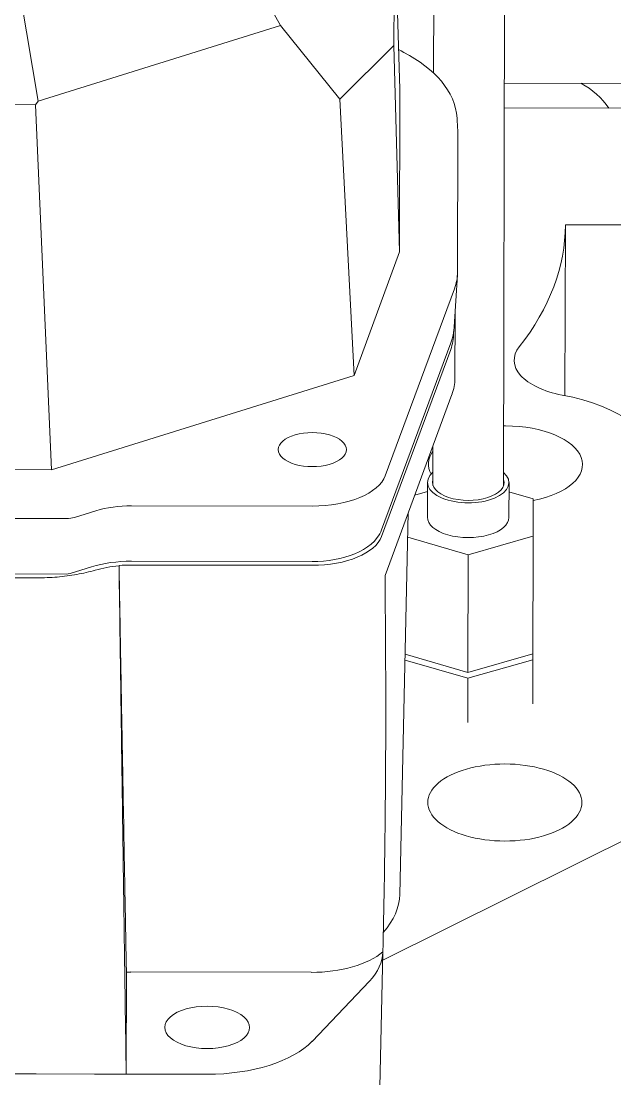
# Model space of a CAD drawing. Extents: x 766778 to 845620, y 133762 to 209800.
# Drawn here: x 785216.4 to 785296.3, y 190971.4 to 191113.8 of the extents above; entities that cross this region are included whole.
import ezdxf

# ---------------------------------------------------------------- set-up
doc = ezdxf.new("R2010")
doc.units = 0
doc.header["$MEASUREMENT"] = 0
doc.layers.get('0').update_dxf_attribs({"color": 1, "linetype": 'CONTINUOUS'})
doc.layers.add('LA-4748_SHOWN', color=2, linetype='CONTINUOUS', lineweight=53)

# ---------------------------------------------------------------- blocks, each defined once
blk = doc.blocks.new('ENGINE')
at = {"layer": 'LA-4748_SHOWN', "color": 252, "lineweight": 5}
for p, q in [((944223.23, 205802.26), (944223.67, 205885.38)), ((944232.46, 205746.73), (944233.19, 205885.33)), ((944181.04, 205847.6), (944202.65, 205808.72)), ((944165.67, 205825.3), (944170, 205798.67)), ((944217.98, 205818.9), (944217.91, 205805.99)), ((944218.66, 205800.1), (944218.35, 205811.84)), ((944170, 205798.67), (944202.65, 205808.72)), ((944210.59, 205798.78), (944202.65, 205808.72)), ((944217.91, 205805.99), (944210.59, 205798.78)), ((944217.91, 205805.99), (944218.54, 205778.24)), ((944218.87, 205805.25), (944218.52, 205805.47)), ((944219.25, 205805.04), (944218.87, 205805.25)), ((944220.01, 205804.62), (944219.25, 205805.04)), ((944220.73, 205804.18), (944220.01, 205804.62)), ((944221.42, 205803.73), (944220.73, 205804.18)), ((944222.07, 205803.25), (944221.42, 205803.73)), ((944222.68, 205802.75), (944222.07, 205803.25)), ((944223.25, 205802.24), (944222.68, 205802.75)), ((944223.78, 205801.71), (944223.25, 205802.24)), ((944224.27, 205801.16), (944223.78, 205801.71)), ((944224.71, 205800.59), (944224.27, 205801.16)), ((944232.75, 205800.88), (944267.99, 205800.68)), ((944218.66, 205800.1), (944218.54, 205778.24)), ((944225.11, 205800), (944224.71, 205800.59)), ((944225.45, 205799.4), (944225.11, 205800)), ((944225.75, 205798.78), (944225.45, 205799.4)), ((944076.27, 205798.68), (944169.67, 205798.19)), ((944169.67, 205798.19), (944170, 205798.67)), ((944171.65, 205749.06), (944169.67, 205798.19)), ((944210.59, 205798.78), (944212.39, 205761.61)), ((944225.99, 205798.15), (944225.75, 205798.78)), ((944226.17, 205797.5), (944225.99, 205798.15)), ((944226.3, 205796.85), (944226.17, 205797.5)), ((944226.36, 205796.19), (944226.3, 205796.85)), ((944232.73, 205797.53), (944248.47, 205797.45)), ((944226.36, 205796.19), (944226.44, 205794.82)), ((944226.35, 205775.45), (944226.45, 205794.45)), ((944240.76, 205758.8), (944240.89, 205781.78)), ((944248.39, 205781.74), (944240.89, 205781.78)), ((944212.39, 205761.61), (944218.54, 205778.24)), ((944225.88, 205768.09), (944226.34, 205775.08)), ((944216.54, 205748.1), (944225.93, 205773.24)), ((944226.01, 205770.07), (944225.96, 205761.16)), ((944225.82, 205767.55), (944225.88, 205768.09)), ((944225.59, 205766.49), (944225.72, 205767.02)), ((944225.72, 205767.02), (944225.82, 205767.55)), ((944225.81, 205767.23), (944225.81, 205767.48)), ((944225.41, 205765.97), (944216.02, 205740.83)), ((944225.41, 205765.97), (944225.59, 205766.49)), ((944216.01, 205739.92), (944225.4, 205765.06)), ((944171.65, 205749.06), (944212.39, 205761.61)), ((944216.47, 205734.66), (944225.55, 205758.98)), ((944222.97, 205752.07), (944222.94, 205746.78)), ((944171.65, 205749.06), (944073.78, 205749.58)), ((944222.22, 205747.17), (944222.19, 205742.5)), ((944233.19, 205747.12), (944233.16, 205742.44)), ((944222.21, 205745.95), (944220.5, 205745.47)), ((944236.42, 205744.94), (944233.18, 205745.89)), ((944182.39, 205744.18), (944206.69, 205744.05)), ((944236.28, 205717.32), (944236.42, 205744.94)), ((944071.72, 205743.01), (944173.63, 205742.48)), ((944174.7, 205742.63), (944177.6, 205743.52)), ((944218.31, 205691.76), (944219.61, 205743.09)), ((944215.05, 205739.32), (944215.44, 205739.78)), ((944215.44, 205739.78), (944215.61, 205740.03)), ((944215.61, 205740.03), (944215.77, 205740.28)), ((944215.77, 205740.28), (944215.9, 205740.55)), ((944215.9, 205740.55), (944216.02, 205740.83)), ((944219.53, 205739.82), (944227.65, 205737.43)), ((944227.65, 205737.43), (944236.39, 205739.9)), ((944213.01, 205737.88), (944213.58, 205738.19)), ((944213.58, 205738.19), (944214.12, 205738.53)), ((944214.12, 205738.53), (944214.61, 205738.9)), ((944214.61, 205738.9), (944215.05, 205739.32)), ((944180.23, 205736.61), (944180.93, 205736.67)), ((944180.93, 205736.67), (944181.64, 205736.71)), ((944181.64, 205736.71), (944182.35, 205736.71)), ((944206.65, 205736.59), (944182.35, 205736.71)), ((944207.41, 205736.6), (944208.17, 205736.65)), ((944208.17, 205736.65), (944208.93, 205736.72)), ((944208.93, 205736.72), (944209.66, 205736.84)), ((944209.66, 205736.84), (944210.38, 205736.98)), ((944210.38, 205736.98), (944211.08, 205737.16)), ((944211.08, 205737.16), (944211.76, 205737.37)), ((944211.76, 205737.37), (944212.4, 205737.61)), ((944212.4, 205737.61), (944213.01, 205737.88)), ((944227.57, 205721.58), (944227.65, 205737.43)), ((944173.6, 205735.01), (944071.68, 205735.55)), ((944176.99, 205735.98), (944174.09, 205735.08)), ((944176.25, 205735.22), (944175.94, 205735.15)), ((944176.56, 205735.29), (944176.25, 205735.22)), ((944176.87, 205735.37), (944176.56, 205735.29)), ((944177.17, 205735.45), (944176.87, 205735.37)), ((944176.99, 205735.98), (944177.59, 205736.15)), ((944177.47, 205735.53), (944177.17, 205735.45)), ((944177.59, 205736.15), (944178.22, 205736.3)), ((944178.22, 205736.3), (944178.87, 205736.43)), ((944178.87, 205736.43), (944179.54, 205736.53)), ((944179.54, 205736.53), (944180.23, 205736.61)), ((944180.68, 205735.69), (944180.67, 205736.14)), ((944180.67, 205736.14), (944180.67, 205736.09)), ((944180.68, 205735.61), (944180.67, 205736.09)), ((944180.69, 205735.23), (944180.68, 205735.69)), ((944180.68, 205735.12), (944180.68, 205735.61)), ((944180.69, 205734.78), (944180.69, 205735.23)), ((944182.34, 205736.2), (944206.64, 205736.08)), ((944206.65, 205736.59), (944207.41, 205736.6)), ((944075.64, 205735.02), (944169.64, 205734.52)), ((944169.98, 205734.52), (944169.64, 205734.52)), ((944170.32, 205734.52), (944169.98, 205734.52)), ((944170.66, 205734.53), (944170.32, 205734.52)), ((944171, 205734.54), (944170.66, 205734.53)), ((944171.33, 205734.56), (944171, 205734.54)), ((944171.67, 205734.58), (944171.33, 205734.56)), ((944172.01, 205734.6), (944171.67, 205734.58)), ((944172.34, 205734.62), (944172.01, 205734.6)), ((944172.68, 205734.65), (944172.34, 205734.62)), ((944173.01, 205734.69), (944172.68, 205734.65)), ((944173.35, 205734.72), (944173.01, 205734.69)), ((944173.68, 205734.76), (944173.35, 205734.72)), ((944173.83, 205735.03), (944173.6, 205735.01)), ((944174.01, 205734.81), (944173.68, 205734.76)), ((944174.09, 205735.08), (944173.83, 205735.03)), ((944174.34, 205734.86), (944174.01, 205734.81)), ((944174.66, 205734.91), (944174.34, 205734.86)), ((944174.99, 205734.96), (944174.66, 205734.91)), ((944175.31, 205735.02), (944174.99, 205734.96)), ((944175.63, 205735.08), (944175.31, 205735.02)), ((944175.94, 205735.15), (944175.63, 205735.08)), ((944180.69, 205734.63), (944180.68, 205735.12)), ((944180.7, 205734.33), (944180.69, 205734.78)), ((944180.69, 205734.15), (944180.69, 205734.63)), ((944180.7, 205733.66), (944180.69, 205734.15)), ((944180.71, 205733.88), (944180.7, 205734.33)), ((944180.71, 205733.43), (944180.71, 205733.88)), ((944180.7, 205733.17), (944180.7, 205733.66)), ((944180.71, 205732.68), (944180.7, 205733.17)), ((944180.72, 205732.98), (944180.71, 205733.43)), ((944180.72, 205732.2), (944180.71, 205732.68)), ((944180.73, 205732.53), (944180.72, 205732.98)), ((944180.73, 205732.07), (944180.73, 205732.53)), ((944180.72, 205731.71), (944180.72, 205732.2)), ((944180.73, 205731.22), (944180.72, 205731.71)), ((944180.74, 205731.62), (944180.73, 205732.07)), ((944180.73, 205730.73), (944180.73, 205731.22)), ((944180.75, 205731.17), (944180.74, 205731.62)), ((944180.75, 205730.72), (944180.75, 205731.17)), ((944180.74, 205730.24), (944180.73, 205730.73)), ((944180.74, 205729.75), (944180.74, 205730.24)), ((944180.75, 205729.26), (944180.74, 205729.75)), ((944180.76, 205730.27), (944180.75, 205730.72)), ((944180.77, 205729.82), (944180.76, 205730.27)), ((944180.77, 205729.37), (944180.77, 205729.82)), ((944180.75, 205728.77), (944180.75, 205729.26)), ((944180.76, 205728.28), (944180.75, 205728.77)), ((944180.76, 205727.79), (944180.76, 205728.28)), ((944180.78, 205728.92), (944180.77, 205729.37)), ((944180.79, 205728.47), (944180.78, 205728.92)), ((944180.79, 205728.02), (944180.79, 205728.47)), ((944180.77, 205727.3), (944180.76, 205727.79)), ((944180.77, 205726.81), (944180.77, 205727.3)), ((944180.78, 205726.32), (944180.77, 205726.81)), ((944180.8, 205727.58), (944180.79, 205728.02)), ((944180.81, 205727.13), (944180.8, 205727.58)), ((944180.81, 205726.68), (944180.81, 205727.13)), ((944180.82, 205726.23), (944180.81, 205726.68)), ((944180.78, 205725.83), (944180.78, 205726.32)), ((944180.79, 205725.34), (944180.78, 205725.83)), ((944180.79, 205724.85), (944180.79, 205725.34)), ((944180.83, 205725.78), (944180.82, 205726.23)), ((944180.83, 205725.33), (944180.83, 205725.78)), ((944180.84, 205724.88), (944180.83, 205725.33)), ((944180.8, 205724.36), (944180.79, 205724.85)), ((944180.8, 205723.87), (944180.8, 205724.36)), ((944180.81, 205723.38), (944180.8, 205723.87)), ((944180.85, 205724.44), (944180.84, 205724.88)), ((944180.85, 205723.99), (944180.85, 205724.44)), ((944180.86, 205723.54), (944180.85, 205723.99)), ((944219.13, 205724.06), (944227.57, 205721.58)), ((944227.57, 205721.58), (944236.31, 205724.05)), ((944180.81, 205722.89), (944180.81, 205723.38)), ((944180.82, 205722.4), (944180.81, 205722.89)), ((944180.82, 205721.9), (944180.82, 205722.4)), ((944180.86, 205723.09), (944180.86, 205723.54)), ((944180.87, 205722.65), (944180.86, 205723.09)), ((944180.88, 205722.2), (944180.87, 205722.65)), ((944219.11, 205723.29), (944227.56, 205720.8)), ((944227.56, 205720.8), (944236.31, 205723.27)), ((944180.83, 205721.41), (944180.82, 205721.9)), ((944180.84, 205720.92), (944180.83, 205721.41)), ((944180.88, 205721.75), (944180.88, 205722.2)), ((944180.89, 205721.31), (944180.88, 205721.75)), ((944180.9, 205720.86), (944180.89, 205721.31)), ((944180.84, 205720.43), (944180.84, 205720.92)), ((944180.85, 205719.93), (944180.84, 205720.43)), ((944180.85, 205719.44), (944180.85, 205719.93)), ((944180.9, 205720.41), (944180.9, 205720.86)), ((944180.91, 205719.97), (944180.9, 205720.41)), ((944180.92, 205719.52), (944180.91, 205719.97)), ((944227.53, 205714.85), (944227.56, 205720.8)), ((944180.86, 205718.95), (944180.85, 205719.44)), ((944180.86, 205718.45), (944180.86, 205718.95)), ((944180.87, 205717.96), (944180.86, 205718.45)), ((944180.92, 205719.08), (944180.92, 205719.52)), ((944180.93, 205718.63), (944180.92, 205719.08)), ((944180.94, 205718.19), (944180.93, 205718.63)), ((944180.94, 205717.74), (944180.94, 205718.19)), ((944180.87, 205717.47), (944180.87, 205717.96)), ((944180.88, 205716.97), (944180.87, 205717.47)), ((944180.88, 205716.48), (944180.88, 205716.97)), ((944180.95, 205717.3), (944180.94, 205717.74)), ((944180.96, 205716.85), (944180.95, 205717.3)), ((944180.96, 205716.41), (944180.96, 205716.85)), ((944180.89, 205715.99), (944180.88, 205716.48)), ((944180.89, 205715.49), (944180.89, 205715.99)), ((944180.9, 205715), (944180.89, 205715.49)), ((944180.97, 205715.96), (944180.96, 205716.41)), ((944180.98, 205715.52), (944180.97, 205715.96)), ((944180.98, 205715.07), (944180.98, 205715.52)), ((944180.9, 205714.5), (944180.9, 205715)), ((944180.91, 205714.01), (944180.9, 205714.5)), ((944180.91, 205713.51), (944180.91, 205714.01)), ((944180.99, 205714.63), (944180.98, 205715.07)), ((944180.99, 205714.19), (944180.99, 205714.63)), ((944181, 205713.74), (944180.99, 205714.19)), ((944180.92, 205713.02), (944180.91, 205713.51)), ((944180.92, 205712.52), (944180.92, 205713.02)), ((944180.93, 205712.02), (944180.92, 205712.52)), ((944181.01, 205713.3), (944181, 205713.74)), ((944181.01, 205712.86), (944181.01, 205713.3)), ((944181.02, 205712.41), (944181.01, 205712.86)), ((944180.94, 205711.53), (944180.93, 205712.02)), ((944180.94, 205711.03), (944180.94, 205711.53)), ((944180.95, 205710.54), (944180.94, 205711.03)), ((944181.03, 205711.97), (944181.02, 205712.41)), ((944181.03, 205711.53), (944181.03, 205711.97)), ((944181.04, 205711.09), (944181.03, 205711.53)), ((944181.05, 205710.64), (944181.04, 205711.09)), ((944180.95, 205710.04), (944180.95, 205710.54)), ((944180.96, 205709.54), (944180.95, 205710.04)), ((944181.05, 205710.2), (944181.05, 205710.64)), ((944181.06, 205709.76), (944181.05, 205710.2)), ((944181.07, 205709.32), (944181.06, 205709.76)), ((944180.96, 205709.05), (944180.96, 205709.54)), ((944180.97, 205708.55), (944180.96, 205709.05)), ((944180.97, 205708.05), (944180.97, 205708.55)), ((944181.07, 205708.88), (944181.07, 205709.32)), ((944181.08, 205708.43), (944181.07, 205708.88)), ((944181.09, 205707.99), (944181.08, 205708.43)), ((944180.98, 205707.55), (944180.97, 205708.05)), ((944180.98, 205707.06), (944180.98, 205707.55)), ((944180.99, 205706.56), (944180.98, 205707.06)), ((944181.09, 205707.55), (944181.09, 205707.99)), ((944181.1, 205707.11), (944181.09, 205707.55)), ((944181.1, 205706.67), (944181.1, 205707.11)), ((944180.99, 205706.06), (944180.99, 205706.56)), ((944181, 205705.56), (944180.99, 205706.06)), ((944181, 205705.06), (944181, 205705.56)), ((944181.11, 205706.23), (944181.1, 205706.67)), ((944181.12, 205705.79), (944181.11, 205706.23)), ((944181.12, 205705.35), (944181.12, 205705.79)), ((944181.13, 205704.91), (944181.12, 205705.35)), ((944181.01, 205704.57), (944181, 205705.06)), ((944181.01, 205704.07), (944181.01, 205704.57)), ((944181.02, 205703.57), (944181.01, 205704.07)), ((944181.14, 205704.47), (944181.13, 205704.91)), ((944181.14, 205704.03), (944181.14, 205704.47)), ((944181.15, 205703.59), (944181.14, 205704.03)), ((944181.03, 205703.07), (944181.02, 205703.57)), ((944181.03, 205702.57), (944181.03, 205703.07)), ((944181.04, 205702.07), (944181.03, 205702.57)), ((944181.16, 205703.15), (944181.15, 205703.59)), ((944181.16, 205702.71), (944181.16, 205703.15)), ((944181.17, 205702.27), (944181.16, 205702.71)), ((944181.04, 205701.57), (944181.04, 205702.07)), ((944181.05, 205701.07), (944181.04, 205701.57)), ((944181.05, 205700.57), (944181.05, 205701.07)), ((944181.18, 205701.84), (944181.17, 205702.27)), ((944181.18, 205701.4), (944181.18, 205701.84)), ((944181.19, 205700.96), (944181.18, 205701.4)), ((944252.96, 205701.17), (944215.97, 205682.91)), ((944181.06, 205700.07), (944181.05, 205700.57)), ((944181.06, 205699.57), (944181.06, 205700.07)), ((944181.19, 205700.52), (944181.19, 205700.96)), ((944181.2, 205700.08), (944181.19, 205700.52)), ((944181.21, 205699.65), (944181.2, 205700.08)), ((944181.21, 205699.21), (944181.21, 205699.65)), ((944181.07, 205699.07), (944181.06, 205699.57)), ((944181.07, 205698.57), (944181.07, 205699.07)), ((944181.08, 205698.07), (944181.07, 205698.57)), ((944181.22, 205698.77), (944181.21, 205699.21)), ((944181.23, 205698.33), (944181.22, 205698.77)), ((944181.23, 205697.9), (944181.23, 205698.33)), ((944181.08, 205697.57), (944181.08, 205698.07)), ((944181.09, 205697.06), (944181.08, 205697.57)), ((944181.09, 205696.56), (944181.09, 205697.06)), ((944181.24, 205697.46), (944181.23, 205697.9)), ((944181.25, 205697.02), (944181.24, 205697.46)), ((944181.25, 205696.59), (944181.25, 205697.02)), ((944181.1, 205696.06), (944181.09, 205696.56)), ((944181.11, 205695.56), (944181.1, 205696.06)), ((944181.11, 205695.06), (944181.11, 205695.56)), ((944181.26, 205696.15), (944181.25, 205696.59)), ((944181.26, 205695.71), (944181.26, 205696.15)), ((944181.27, 205695.28), (944181.26, 205695.71)), ((944181.12, 205694.56), (944181.11, 205695.06)), ((944181.12, 205694.05), (944181.12, 205694.56)), ((944181.13, 205693.55), (944181.12, 205694.05)), ((944181.28, 205694.84), (944181.27, 205695.28)), ((944181.28, 205694.41), (944181.28, 205694.84)), ((944181.29, 205693.97), (944181.28, 205694.41)), ((944181.3, 205693.54), (944181.29, 205693.97)), ((944181.13, 205693.05), (944181.13, 205693.55)), ((944181.14, 205692.55), (944181.13, 205693.05)), ((944181.14, 205692.04), (944181.14, 205692.55)), ((944181.3, 205693.1), (944181.3, 205693.54)), ((944181.31, 205692.67), (944181.3, 205693.1)), ((944181.32, 205692.23), (944181.31, 205692.67)), ((944181.15, 205691.54), (944181.14, 205692.04)), ((944181.15, 205691.04), (944181.15, 205691.54)), ((944181.32, 205691.8), (944181.32, 205692.23)), ((944181.33, 205691.36), (944181.32, 205691.8)), ((944181.33, 205690.93), (944181.33, 205691.36)), ((944181.16, 205690.53), (944181.15, 205691.04)), ((944181.16, 205690.03), (944181.16, 205690.53)), ((944181.17, 205689.52), (944181.16, 205690.03)), ((944181.34, 205690.5), (944181.33, 205690.93)), ((944181.35, 205690.06), (944181.34, 205690.5)), ((944181.35, 205689.63), (944181.35, 205690.06)), ((944181.17, 205689.02), (944181.17, 205689.52)), ((944181.18, 205688.52), (944181.17, 205689.02)), ((944181.19, 205688.01), (944181.18, 205688.52)), ((944181.36, 205689.2), (944181.35, 205689.63)), ((944181.37, 205688.76), (944181.36, 205689.2)), ((944181.37, 205688.33), (944181.37, 205688.76)), ((944181.38, 205687.9), (944181.37, 205688.33)), ((944181.19, 205687.51), (944181.19, 205688.01)), ((944181.2, 205687), (944181.19, 205687.51)), ((944181.2, 205686.5), (944181.2, 205687)), ((944181.39, 205687.46), (944181.38, 205687.9)), ((944181.39, 205687.03), (944181.39, 205687.46)), ((944181.4, 205686.6), (944181.39, 205687.03)), ((944181.21, 205685.99), (944181.2, 205686.5)), ((944181.21, 205685.49), (944181.21, 205685.99)), ((944181.22, 205684.98), (944181.21, 205685.49)), ((944181.4, 205686.17), (944181.4, 205686.6)), ((944181.41, 205685.74), (944181.4, 205686.17)), ((944181.42, 205685.3), (944181.41, 205685.74)), ((944181.22, 205684.48), (944181.22, 205684.98)), ((944181.23, 205683.97), (944181.22, 205684.48)), ((944181.23, 205683.46), (944181.23, 205683.97)), ((944181.42, 205684.87), (944181.42, 205685.3)), ((944181.43, 205684.44), (944181.42, 205684.87)), ((944181.44, 205684.01), (944181.43, 205684.44)), ((944181.44, 205683.58), (944181.44, 205684.01)), ((944215.21, 205653.07), (944215.99, 205683.98)), ((944181.24, 205682.96), (944181.23, 205683.46)), ((944181.24, 205682.45), (944181.24, 205682.96)), ((944181.45, 205683.15), (944181.44, 205683.58)), ((944181.45, 205682.72), (944181.45, 205683.15)), ((944181.46, 205682.29), (944181.45, 205682.72)), ((944181.25, 205681.95), (944181.24, 205682.45)), ((944181.26, 205681.44), (944181.25, 205681.95)), ((944181.26, 205680.93), (944181.26, 205681.44)), ((944181.4, 205667.69), (944181.47, 205681.43)), ((944181.47, 205681.86), (944181.46, 205682.29)), ((944181.47, 205681.43), (944181.47, 205681.86)), ((944206.36, 205681.31), (944182.06, 205681.44)), ((944181.27, 205680.43), (944181.26, 205680.93)), ((944181.27, 205679.92), (944181.27, 205680.43)), ((944181.28, 205679.41), (944181.27, 205679.92)), ((944214.17, 205680.08), (944206.42, 205672.02)), ((944181.28, 205678.9), (944181.28, 205679.41)), ((944181.29, 205678.4), (944181.28, 205678.9)), ((944181.29, 205677.89), (944181.29, 205678.4)), ((944181.3, 205677.38), (944181.29, 205677.89)), ((944181.3, 205676.87), (944181.3, 205677.38)), ((944181.31, 205676.36), (944181.3, 205676.87)), ((944181.31, 205675.85), (944181.31, 205676.36)), ((944181.32, 205675.35), (944181.31, 205675.85)), ((944181.33, 205674.84), (944181.32, 205675.35)), ((944181.33, 205674.33), (944181.33, 205674.84)), ((944181.34, 205673.82), (944181.33, 205674.33)), ((944181.34, 205673.31), (944181.34, 205673.82)), ((944181.35, 205672.8), (944181.34, 205673.31)), ((944181.35, 205672.29), (944181.35, 205672.8)), ((944181.36, 205671.78), (944181.35, 205672.29)), ((944181.36, 205671.27), (944181.36, 205671.78)), ((944181.37, 205670.76), (944181.36, 205671.27)), ((944181.37, 205670.25), (944181.37, 205670.76)), ((944181.38, 205669.74), (944181.37, 205670.25)), ((944181.39, 205669.23), (944181.38, 205669.74)), ((944181.39, 205668.72), (944181.39, 205669.23)), ((944181.4, 205668.2), (944181.39, 205668.72)), ((944075.29, 205668.25), (944169.28, 205667.76)), ((944169.28, 205667.76), (944177.12, 205667.72)), ((944177.12, 205667.72), (944192.28, 205667.64)), ((944181.4, 205667.69), (944181.4, 205668.2))]:
    blk.add_line(p, q, dxfattribs=at)
for centre, major_axis, ratio, start_param, end_param in [((944237.44, 205792.36), (-10.99, 0.5), 0.898671, 3.732992, 4.21894), ((944201.95, 205794.58), (24.5, -0.13), 0.5, 0, 0.030262), ((944150.39, 205782.25), (90.5, -0.48), 0.5, 5.911974, 6.283185), ((944201.85, 205775.58), (24.5, -0.13), 0.5, 6.101386, 6.283185), ((944201.81, 205767.35), (24, -0.13), 0.5, 6.101386, 6.283185), ((944243.94, 205763.53), (-10, 0.05), 0.5, 5.911974, 7.490896), ((944201.78, 205761.29), (24.18, -0.13), 0.5, 6.101386, 6.283185), ((944233.22, 205749.57), (20, -0.11), 0.5, 0, 1.207711), ((944206.73, 205751.65), (4.59, -0.02), 0.5, 0, 3.141593), ((944232.72, 205749.57), (10.37, -0.05), 0.5, 1.570796, 1.593931), ((944232.72, 205749.57), (10.37, -0.05), 0.5, 5.08014, 7.853982), ((944206.73, 205751.65), (-4.59, 0.02), 0.5, 0, 3.141593), ((944232.72, 205749.57), (-10.37, 0.05), 0.5, 5.937144, 6.545487), ((944206.71, 205749.05), (10, -0.05), 0.5, 4.712389, 6.101386), ((944227.7, 205747.15), (5.48, -0.03), 0.49963, 2.621597, 6.803181), ((944227.7, 205747.15), (-4.82, 0.03), 0.49963, 6.118857, 9.589106), ((944182.36, 205739.68), (9, -0.05), 0.5, 1.570796, 2.131197), ((944173.64, 205743.48), (2, -0.01), 0.5, 4.712389, 5.272789), ((944227.68, 205742.47), (-5.48, 0.03), 0.49963, 0, 3.141593), ((944206.67, 205740.83), (9.5, -0.05), 0.5, 4.712389, 6.101386), ((944182.26, 205731.38), (-9.55, 0.05), 0.5, 4.881911, 5.23998), ((944182.32, 205731.45), (9.5, -0.05), 0.5, 1.570796, 1.747539), ((944081.14, 205433.72), (-54.22, -731.26), 0.169614, 1.984866, 2.007473), ((943663.59, 206054), (253.98, -968.6), 0.507067, 1.050287, 1.089235), ((944232.48, 205704.07), (-10.37, 0.05), 0.5, 4.712389, 7.853982), ((944232.48, 205704.07), (10.37, -0.05), 0.5, 4.712389, 7.853982), ((944192.41, 205692.03), (25.9, -0.14), 0.5, 5.865771, 6.273107), ((944206.39, 205686.87), (11.13, -0.06), 0.5, 4.712389, 5.756509), ((944197.37, 205684.17), (18.62, -0.1), 0.5, 5.839297, 6.278066), ((944182.04, 205677.5), (7.87, -0.04), 0.5, 1.570796, 1.64494), ((944192.32, 205673.95), (-5.7, 0.03), 0.5, 4.712389, 7.853982), ((944192.32, 205673.95), (5.7, -0.03), 0.5, 4.712389, 7.853982), ((944192.33, 205675.45), (-15.62, 0.08), 0.5, 1.570796, 2.697705)]:
    blk.add_ellipse(centre, major_axis=major_axis, ratio=ratio, start_param=start_param, end_param=end_param, dxfattribs=at)

msp = doc.modelspace()

# ---------------------------------------------------------------- block references
at = {"color": 7, "linetype": 'Continuous', "rotation": 0.1984573570547499}
msp.add_blockref('ENGINE', (-158232.80366, -17964.77499), dxfattribs=at)

doc.saveas('drawing.dxf')
